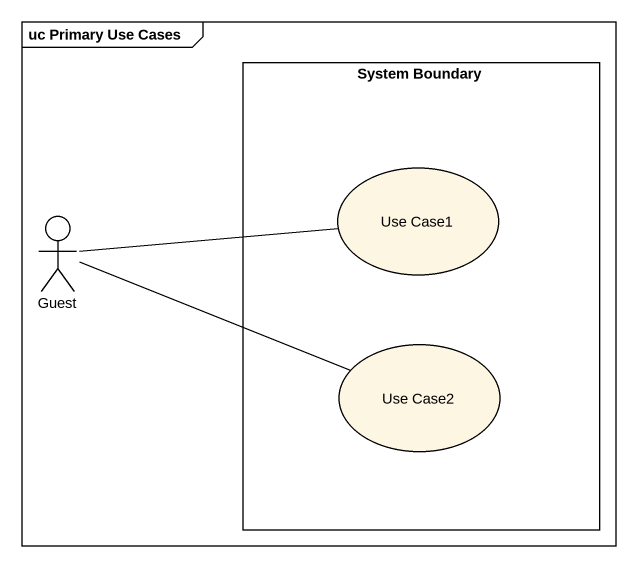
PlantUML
@startuml
mainframe uc Primary Use Cases
rectangle "System Boundary" as System_Boundary {
  usecase "Use Case1" as Use_Case1
  usecase "Use Case2" as Use_Case2
}
actor Guest
Guest -right- Use_Case1
Guest -right- Use_Case2
@enduml
